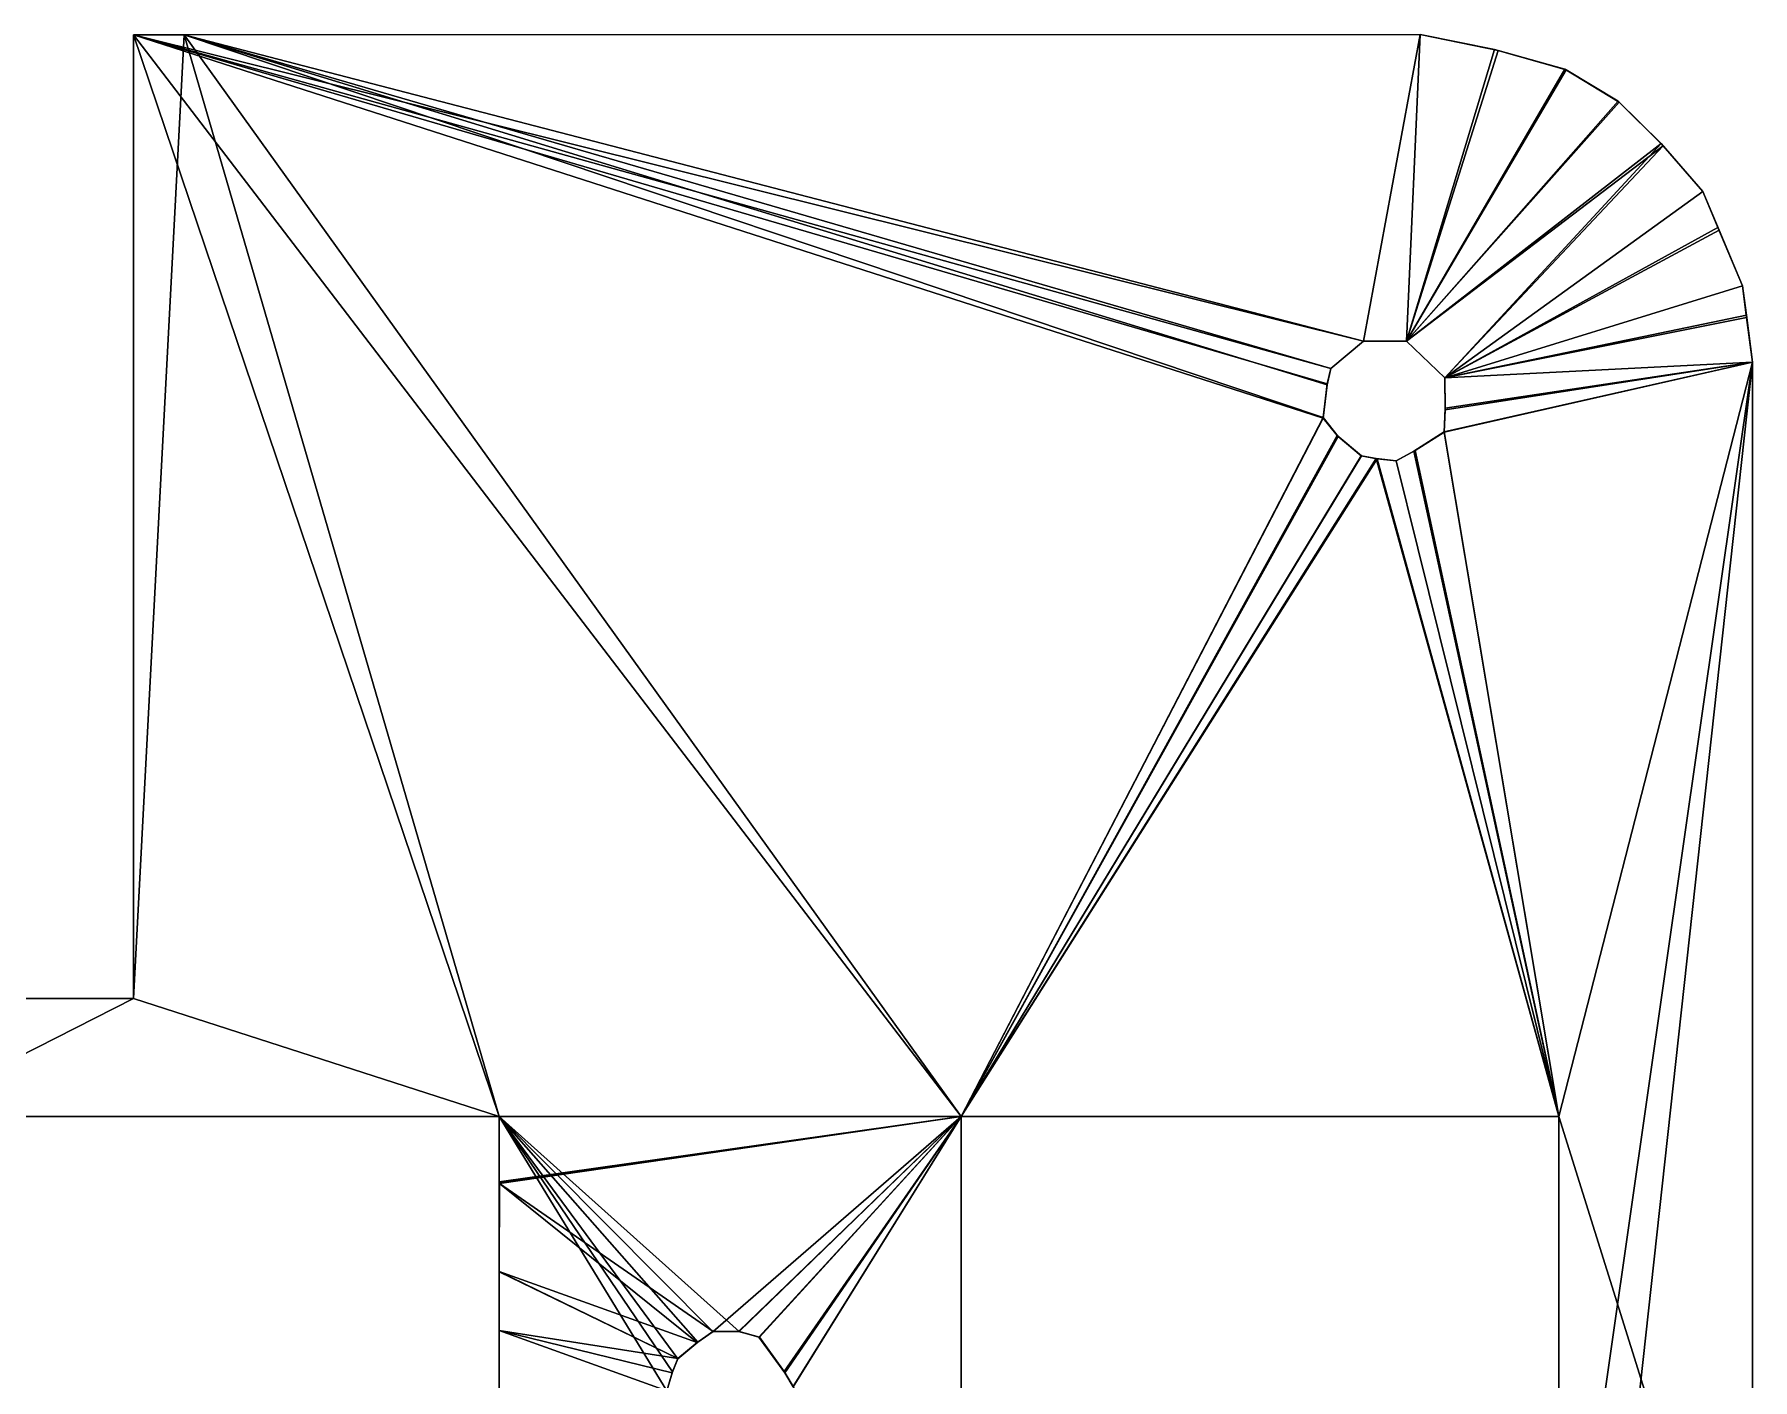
# Model space of a CAD drawing. Extents: x -24027 to 8739, y -18642 to 13672.
# Drawn here: x -4729 to 8739, y 3124 to 13672 of the extents above; entities that cross this region are included whole.
import ezdxf

# ---------------------------------------------------------------- set-up
doc = ezdxf.new("R2010")
doc.units = 0
doc.layers.get('0').update_dxf_attribs({"linetype": 'CONTINUOUS'})

msp = doc.modelspace()

# ---------------------------------------------------------------- linework, layer by layer
at = {"color": 7}
for points in [[(-3953, 13668, -3442), (-3953, 13668, -3594), (6132, 13672, -3442), (-3953, 13668, -3442)], [(-3554, 13668, -4435), (6132, 13672, -3442), (-3953, 13668, -3594), (-3554, 13668, -4435)], [(6132, 13672, -3442), (5690, 11266, -3442), (-3953, 13668, -3442), (6132, 13672, -3442)], [(5405, 10933, -3442), (5373, 10664, -3442), (-3953, 13668, -3442), (5405, 10933, -3442)], [(-3953, 6112, -3442), (-3953, 13668, -3442), (-1087, 5186, -3442), (-3953, 6112, -3442)], [(-3953, 13668, -4435), (-3953, 13668, -3594), (-3953, 6112, -4435), (-3953, 13668, -4435)], [(-3953, 13668, -3594), (-3953, 13668, -4435), (-3554, 13668, -4435), (-3953, 13668, -3594)], [(-3953, 13668, -3442), (-3953, 6112, -3442), (-3953, 13668, -3594), (-3953, 13668, -3442)], [(-3953, 6112, -3442), (-3953, 6112, -4435), (-3953, 13668, -3594), (-3953, 6112, -3442)], [(-3953, 6112, -4435), (-1087, 5186, -4435), (-3554, 13668, -4435), (-3953, 6112, -4435)], [(-3953, 13668, -4435), (-3953, 6112, -4435), (-3554, 13668, -4435), (-3953, 13668, -4435)], [(-1087, 5186, -3442), (-3953, 13668, -3442), (2535, 5186, -3442), (-1087, 5186, -3442)], [(5373, 10664, -3442), (2535, 5186, -3442), (-3953, 13668, -3442), (5373, 10664, -3442)], [(5405, 10933, -3442), (-3953, 13668, -3442), (5433, 11053, -3442), (5405, 10933, -3442)], [(5433, 11053, -3442), (-3953, 13668, -3442), (5690, 11266, -3442), (5433, 11053, -3442)], [(6132, 13672, -4435), (-3554, 13668, -4435), (5690, 11266, -4435), (6132, 13672, -4435)], [(6132, 13672, -4435), (6132, 13672, -3442), (-3554, 13668, -4435), (6132, 13672, -4435)], [(5403, 10925, -4435), (-3554, 13668, -4435), (5372, 10668, -4435), (5403, 10925, -4435)], [(5433, 11053, -4435), (5690, 11266, -4435), (-3554, 13668, -4435), (5433, 11053, -4435)], [(5433, 11053, -4435), (-3554, 13668, -4435), (5403, 10925, -4435), (5433, 11053, -4435)], [(2535, 5186, -4435), (5372, 10668, -4435), (-3554, 13668, -4435), (2535, 5186, -4435)], [(2535, 5186, -4435), (-3554, 13668, -4435), (-1087, 5186, -4435), (2535, 5186, -4435)], [(6026, 11266, -4435), (6132, 13672, -4435), (5690, 11266, -4435), (6026, 11266, -4435)], [(6026, 11266, -3442), (5690, 11266, -3442), (6132, 13672, -3442), (6026, 11266, -3442)], [(6132, 13672, -4435), (6026, 11266, -4435), (6717, 13553, -4435), (6132, 13672, -4435)], [(6132, 13672, -3442), (6745, 13547, -3442), (6026, 11266, -3442), (6132, 13672, -3442)], [(6132, 13672, -3442), (6132, 13672, -4435), (6717, 13553, -4435), (6132, 13672, -3442)], [(6132, 13672, -3442), (6717, 13553, -4435), (6745, 13547, -3442), (6132, 13672, -3442)], [(7277, 13394, -4435), (6717, 13553, -4435), (6026, 11266, -4435), (7277, 13394, -4435)], [(6745, 13547, -3442), (7267, 13399, -3442), (6026, 11266, -3442), (6745, 13547, -3442)], [(7277, 13394, -4435), (6745, 13547, -3442), (6717, 13553, -4435), (7277, 13394, -4435)], [(6745, 13547, -3442), (7277, 13394, -4435), (7267, 13399, -3442), (6745, 13547, -3442)], [(7694, 13142, -3442), (6026, 11266, -3442), (7267, 13399, -3442), (7694, 13142, -3442)], [(7277, 13394, -4435), (6026, 11266, -4435), (7684, 13148, -4435), (7277, 13394, -4435)], [(7267, 13399, -3442), (7277, 13394, -4435), (7694, 13142, -3442), (7267, 13399, -3442)], [(7684, 13148, -4435), (7694, 13142, -3442), (7277, 13394, -4435), (7684, 13148, -4435)], [(7684, 13148, -4435), (6026, 11266, -4435), (8038, 12799, -4435), (7684, 13148, -4435)], [(8023, 12817, -3442), (6026, 11266, -3442), (7694, 13142, -3442), (8023, 12817, -3442)], [(7694, 13142, -3442), (7684, 13148, -4435), (8023, 12817, -3442), (7694, 13142, -3442)], [(8038, 12799, -4435), (8023, 12817, -3442), (7684, 13148, -4435), (8038, 12799, -4435)], [(6326, 10980, -3442), (6026, 11266, -3442), (8023, 12817, -3442), (6326, 10980, -3442)], [(6326, 10980, -4435), (8038, 12799, -4435), (6026, 11266, -4435), (6326, 10980, -4435)], [(8348, 12441, -3442), (6326, 10980, -3442), (8023, 12817, -3442), (8348, 12441, -3442)], [(8038, 12799, -4435), (6326, 10980, -4435), (8348, 12441, -4435), (8038, 12799, -4435)], [(8023, 12817, -3442), (8038, 12799, -4435), (8348, 12441, -3442), (8023, 12817, -3442)], [(8348, 12441, -4435), (8348, 12441, -3442), (8038, 12799, -4435), (8348, 12441, -4435)], [(8476, 12136, -4435), (8348, 12441, -4435), (6326, 10980, -4435), (8476, 12136, -4435)], [(8467, 12157, -3442), (6326, 10980, -3442), (8348, 12441, -3442), (8467, 12157, -3442)], [(8348, 12441, -3442), (8348, 12441, -4435), (8467, 12157, -3442), (8348, 12441, -3442)], [(8476, 12136, -4435), (8467, 12157, -3442), (8348, 12441, -4435), (8476, 12136, -4435)], [(8659, 11701, -3442), (6326, 10980, -3442), (8467, 12157, -3442), (8659, 11701, -3442)], [(8476, 12136, -4435), (6326, 10980, -4435), (8659, 11701, -4435), (8476, 12136, -4435)], [(8467, 12157, -3442), (8476, 12136, -4435), (8659, 11701, -3442), (8467, 12157, -3442)], [(8659, 11701, -4435), (8659, 11701, -3442), (8476, 12136, -4435), (8659, 11701, -4435)], [(8692, 11453, -4435), (8659, 11701, -4435), (6326, 10980, -4435), (8692, 11453, -4435)], [(8690, 11470, -3442), (6326, 10980, -3442), (8659, 11701, -3442), (8690, 11470, -3442)], [(8692, 11453, -4435), (8690, 11470, -3442), (8659, 11701, -4435), (8692, 11453, -4435)], [(8659, 11701, -3442), (8659, 11701, -4435), (8690, 11470, -3442), (8659, 11701, -3442)], [(8739, 11101, -3442), (6326, 10980, -3442), (8690, 11470, -3442), (8739, 11101, -3442)], [(8692, 11453, -4435), (6326, 10980, -4435), (8739, 11101, -4435), (8692, 11453, -4435)], [(8739, 11101, -3442), (8690, 11470, -3442), (8692, 11453, -4435), (8739, 11101, -3442)], [(8739, 11101, -4435), (8739, 11101, -3442), (8692, 11453, -4435), (8739, 11101, -4435)], [(5690, 11266, -3442), (5433, 11053, -4435), (5433, 11053, -3442), (5690, 11266, -3442)], [(5433, 11053, -4435), (5690, 11266, -3442), (5690, 11266, -4435), (5433, 11053, -4435)], [(5690, 11266, -4435), (5690, 11266, -3442), (6026, 11266, -3442), (5690, 11266, -4435)], [(5690, 11266, -4435), (6026, 11266, -3442), (6026, 11266, -4435), (5690, 11266, -4435)], [(6026, 11266, -4435), (6326, 10980, -3442), (6326, 10980, -4435), (6026, 11266, -4435)], [(6026, 11266, -4435), (6026, 11266, -3442), (6326, 10980, -3442), (6026, 11266, -4435)], [(5403, 10925, -4435), (5405, 10933, -3442), (5433, 11053, -4435), (5403, 10925, -4435)], [(5433, 11053, -3442), (5433, 11053, -4435), (5405, 10933, -3442), (5433, 11053, -3442)], [(6330, 10741, -4435), (6321, 10554, -4435), (8739, 11101, -4435), (6330, 10741, -4435)], [(7219, 5186, -4435), (8739, 11101, -4435), (6321, 10554, -4435), (7219, 5186, -4435)], [(8739, 11101, -3442), (7219, 5186, -3442), (6322, 10555, -3442), (8739, 11101, -3442)], [(6330, 10729, -3442), (8739, 11101, -3442), (6322, 10555, -3442), (6330, 10729, -3442)], [(6330, 10741, -4435), (8739, 11101, -4435), (6326, 10980, -4435), (6330, 10741, -4435)], [(6326, 10980, -3442), (8739, 11101, -3442), (6330, 10729, -3442), (6326, 10980, -3442)], [(7219, 502, -3442), (8739, 11101, -3442), (7194, -2988, -3442), (7219, 502, -3442)], [(8739, -16071, -3442), (7194, -2988, -3442), (8739, 11101, -3442), (8739, -16071, -3442)], [(8739, 336, -4435), (8739, 11101, -4435), (7219, 5186, -4435), (8739, 336, -4435)], [(7219, 5186, -3442), (8739, 11101, -3442), (7219, 502, -3442), (7219, 5186, -3442)], [(8739, -16071, -3442), (8739, 11101, -3442), (8739, 336, -4435), (8739, -16071, -3442)], [(8739, 11101, -4435), (8739, 336, -4435), (8739, 11101, -3442), (8739, 11101, -4435)], [(5372, 10668, -4435), (5373, 10664, -3442), (5403, 10925, -4435), (5372, 10668, -4435)], [(5405, 10933, -3442), (5403, 10925, -4435), (5373, 10664, -3442), (5405, 10933, -3442)], [(6326, 10980, -4435), (6326, 10980, -3442), (6330, 10741, -4435), (6326, 10980, -4435)], [(6330, 10729, -3442), (6330, 10741, -4435), (6326, 10980, -3442), (6330, 10729, -3442)], [(5372, 10668, -4435), (2535, 5186, -4435), (5491, 10520, -4435), (5372, 10668, -4435)], [(5483, 10527, -3442), (2535, 5186, -3442), (5373, 10664, -3442), (5483, 10527, -3442)], [(5373, 10664, -3442), (5372, 10668, -4435), (5483, 10527, -3442), (5373, 10664, -3442)], [(5491, 10520, -4435), (5483, 10527, -3442), (5372, 10668, -4435), (5491, 10520, -4435)], [(6330, 10741, -4435), (6330, 10729, -3442), (6321, 10554, -4435), (6330, 10741, -4435)], [(6322, 10555, -3442), (6321, 10554, -4435), (6330, 10729, -3442), (6322, 10555, -3442)], [(5673, 10368, -3442), (2535, 5186, -3442), (5483, 10527, -3442), (5673, 10368, -3442)], [(5491, 10520, -4435), (2535, 5186, -4435), (5672, 10368, -4435), (5491, 10520, -4435)], [(5483, 10527, -3442), (5491, 10520, -4435), (5673, 10368, -3442), (5483, 10527, -3442)], [(5673, 10368, -3442), (5491, 10520, -4435), (5672, 10368, -4435), (5673, 10368, -3442)], [(6083, 10404, -3442), (6093, 10410, -4435), (6322, 10555, -3442), (6083, 10404, -3442)], [(6083, 10404, -3442), (6322, 10555, -3442), (7219, 5186, -3442), (6083, 10404, -3442)], [(6321, 10554, -4435), (6322, 10555, -3442), (6093, 10410, -4435), (6321, 10554, -4435)], [(6093, 10410, -4435), (7219, 5186, -4435), (6321, 10554, -4435), (6093, 10410, -4435)], [(6093, 10410, -4435), (6083, 10404, -3442), (5945, 10328, -4435), (6093, 10410, -4435)], [(6093, 10410, -4435), (5945, 10328, -4435), (7219, 5186, -4435), (6093, 10410, -4435)], [(5945, 10328, -3442), (5945, 10328, -4435), (6083, 10404, -3442), (5945, 10328, -3442)], [(5945, 10328, -3442), (6083, 10404, -3442), (7219, 5186, -3442), (5945, 10328, -3442)], [(2535, 5186, -4435), (5795, 10345, -4435), (5672, 10368, -4435), (2535, 5186, -4435)], [(5788, 10346, -3442), (2535, 5186, -3442), (5673, 10368, -3442), (5788, 10346, -3442)], [(2535, 5186, -3442), (5788, 10346, -3442), (7219, 5186, -3442), (2535, 5186, -3442)], [(7219, 5186, -4435), (5795, 10345, -4435), (2535, 5186, -4435), (7219, 5186, -4435)], [(5673, 10368, -3442), (5672, 10368, -4435), (5788, 10346, -3442), (5673, 10368, -3442)], [(5795, 10345, -4435), (5788, 10346, -3442), (5672, 10368, -4435), (5795, 10345, -4435)], [(5788, 10346, -3442), (5795, 10345, -4435), (5945, 10328, -3442), (5788, 10346, -3442)], [(5945, 10328, -3442), (7219, 5186, -3442), (5788, 10346, -3442), (5945, 10328, -3442)], [(5945, 10328, -4435), (5945, 10328, -3442), (5795, 10345, -4435), (5945, 10328, -4435)], [(5945, 10328, -4435), (5795, 10345, -4435), (7219, 5186, -4435), (5945, 10328, -4435)], [(-3953, 6112, -3442), (-5772, 5186, -3442), (-11335, 6112, -3442), (-3953, 6112, -3442)], [(-11335, 6112, -3442), (-11335, 6112, -4435), (-3953, 6112, -3442), (-11335, 6112, -3442)], [(-3953, 6112, -4435), (-3953, 6112, -3442), (-11335, 6112, -4435), (-3953, 6112, -4435)], [(-11335, 6112, -4435), (-5772, 5186, -4435), (-3953, 6112, -4435), (-11335, 6112, -4435)], [(-3953, 6112, -3442), (-1087, 5186, -3442), (-5772, 5186, -3442), (-3953, 6112, -3442)], [(-1087, 5186, -4435), (-3953, 6112, -4435), (-5772, 5186, -4435), (-1087, 5186, -4435)], [(-5772, 5186, -3442), (-1087, 5186, -4435), (-5772, 5186, -4435), (-5772, 5186, -3442)], [(-5772, 5186, -3442), (-1087, 5186, -3442), (-1087, 5186, -4435), (-5772, 5186, -3442)], [(2535, 5186, -3442), (796, 3501, -3442), (-1087, 5186, -3442), (2535, 5186, -3442)], [(-1087, 5186, -3442), (-1087, 502, -3442), (-1087, 3971, -4339), (-1087, 5186, -3442)], [(-1087, 5186, -3442), (-1087, 3971, -4339), (-1087, 4661, -4336), (-1087, 5186, -3442)], [(-1087, 4661, -4336), (-1087, 4673, -4336), (-1087, 5186, -3442), (-1087, 4661, -4336)], [(-1087, 4676, -4435), (-1087, 5186, -4435), (-1087, 4676, -4376), (-1087, 4676, -4435)], [(-1087, 5186, -3442), (-1087, 4673, -4336), (-1087, 5186, -4435), (-1087, 5186, -3442)], [(-1087, 4676, -4376), (-1087, 5186, -4435), (-1087, 4673, -4336), (-1087, 4676, -4376)], [(2535, 5186, -4435), (-1087, 4676, -4435), (-1085, 4673, -4435), (2535, 5186, -4435)], [(2535, 5186, -4435), (-1087, 5186, -4435), (-1087, 4676, -4435), (2535, 5186, -4435)], [(273, 3185, -3442), (228, 3035, -3442), (-1087, 5186, -3442), (273, 3185, -3442)], [(314, 3288, -3442), (273, 3185, -3442), (-1087, 5186, -3442), (314, 3288, -3442)], [(472, 3419, -3442), (314, 3288, -3442), (-1087, 5186, -3442), (472, 3419, -3442)], [(589, 3501, -3442), (472, 3419, -3442), (-1087, 5186, -3442), (589, 3501, -3442)], [(589, 3501, -3442), (-1087, 5186, -3442), (796, 3501, -3442), (589, 3501, -3442)], [(228, 3035, -3442), (-1087, 502, -3442), (-1087, 5186, -3442), (228, 3035, -3442)], [(-1084, 4662, -4435), (2535, 5186, -4435), (-1085, 4673, -4435), (-1084, 4662, -4435)], [(2535, 5186, -4435), (-1084, 4662, -4435), (592, 3502, -4435), (2535, 5186, -4435)], [(592, 3502, -4435), (789, 3502, -4435), (2535, 5186, -4435), (592, 3502, -4435)], [(789, 3502, -4435), (955, 3456, -4435), (2535, 5186, -4435), (789, 3502, -4435)], [(796, 3501, -3442), (2535, 5186, -3442), (950, 3458, -3442), (796, 3501, -3442)], [(950, 3458, -3442), (2535, 5186, -3442), (1154, 3178, -3442), (950, 3458, -3442)], [(1149, 3188, -4435), (2535, 5186, -4435), (955, 3456, -4435), (1149, 3188, -4435)], [(1149, 3188, -4435), (1218, 3070, -4435), (2535, 5186, -4435), (1149, 3188, -4435)], [(1154, 3178, -3442), (2535, 5186, -3442), (1218, 3068, -3442), (1154, 3178, -3442)], [(2535, 5186, -4435), (1218, 3070, -4435), (2535, 502, -4435), (2535, 5186, -4435)], [(2535, 5186, -3442), (2535, 502, -3442), (1218, 3068, -3442), (2535, 5186, -3442)], [(2535, 502, -4435), (2535, 502, -3442), (2535, 5186, -4435), (2535, 502, -4435)], [(2535, 5186, -4435), (2535, 502, -3442), (2535, 5186, -3442), (2535, 5186, -4435)], [(7219, 5186, -3442), (7219, 5186, -4435), (2535, 5186, -3442), (7219, 5186, -3442)], [(2535, 5186, -4435), (2535, 5186, -3442), (7219, 5186, -4435), (2535, 5186, -4435)], [(8739, 336, -4435), (7219, 5186, -4435), (7219, 502, -4435), (8739, 336, -4435)], [(7219, 5186, -3442), (7219, 502, -3442), (7219, 502, -4435), (7219, 5186, -3442)], [(7219, 5186, -3442), (7219, 502, -4435), (7219, 5186, -4435), (7219, 5186, -3442)], [(-1084, 4673, -4374), (-1085, 4673, -4435), (-1087, 4676, -4376), (-1084, 4673, -4374)], [(-1087, 4676, -4435), (-1087, 4676, -4376), (-1085, 4673, -4435), (-1087, 4676, -4435)], [(-1087, 4673, -4336), (-1084, 4673, -4374), (-1087, 4676, -4376), (-1087, 4673, -4336)], [(-1084, 4673, -4374), (-1087, 4661, -4336), (-1085, 3971, -4373), (-1084, 4673, -4374)], [(-1087, 4661, -4336), (-1084, 4673, -4374), (-1087, 4673, -4336), (-1087, 4661, -4336)], [(-1087, 3971, -4339), (-1085, 3971, -4373), (-1087, 4661, -4336), (-1087, 3971, -4339)], [(-1084, 4673, -4374), (-1085, 3971, -4373), (-1084, 4662, -4435), (-1084, 4673, -4374)], [(-1085, 4673, -4435), (-1084, 4673, -4374), (-1084, 4662, -4435), (-1085, 4673, -4435)], [(-1085, 3971, -4435), (-1084, 4662, -4435), (-1085, 3971, -4373), (-1085, 3971, -4435)], [(-1085, 3971, -4435), (466, 3414, -4435), (-1084, 4662, -4435), (-1085, 3971, -4435)], [(592, 3502, -4435), (-1084, 4662, -4435), (466, 3414, -4435), (592, 3502, -4435)], [(-1085, 3971, -4435), (-1087, 3969, -4435), (315, 3289, -4435), (-1085, 3971, -4435)], [(-1087, 3509, -4435), (-1087, 3971, -4339), (-1087, 502, -3442), (-1087, 3509, -4435)], [(-1087, 3509, -4435), (-1087, 3971, -4344), (-1087, 3971, -4339), (-1087, 3509, -4435)], [(-1085, 3971, -4373), (-1087, 3969, -4375), (-1085, 3971, -4435), (-1085, 3971, -4373)], [(-1087, 3971, -4344), (-1085, 3971, -4373), (-1087, 3971, -4339), (-1087, 3971, -4344)], [(-1087, 3969, -4435), (-1085, 3971, -4435), (-1087, 3969, -4375), (-1087, 3969, -4435)], [(-1087, 3971, -4344), (-1087, 3969, -4375), (-1085, 3971, -4373), (-1087, 3971, -4344)], [(-1087, 3971, -4344), (-1087, 3509, -4435), (-1087, 3969, -4375), (-1087, 3971, -4344)], [(-1087, 3969, -4375), (-1087, 3509, -4435), (-1087, 3969, -4435), (-1087, 3969, -4375)], [(-1087, 3509, -4435), (315, 3289, -4435), (-1087, 3969, -4435), (-1087, 3509, -4435)], [(466, 3414, -4435), (-1085, 3971, -4435), (315, 3289, -4435), (466, 3414, -4435)], [(-1087, 3509, -4435), (-1085, 1681, -4435), (228, 3035, -4435), (-1087, 3509, -4435)], [(271, 3178, -4435), (315, 3289, -4435), (-1087, 3509, -4435), (271, 3178, -4435)], [(-1087, 3509, -4435), (-1087, 502, -3442), (-1087, 1681, -4336), (-1087, 3509, -4435)], [(228, 3035, -4435), (271, 3178, -4435), (-1087, 3509, -4435), (228, 3035, -4435)], [(-1087, 1681, -4435), (-1085, 1681, -4435), (-1087, 3509, -4435), (-1087, 1681, -4435)], [(-1087, 1681, -4341), (-1087, 3509, -4435), (-1087, 1681, -4336), (-1087, 1681, -4341)], [(-1087, 1681, -4435), (-1087, 3509, -4435), (-1087, 1681, -4385), (-1087, 1681, -4435)], [(-1087, 1681, -4341), (-1087, 1681, -4385), (-1087, 3509, -4435), (-1087, 1681, -4341)], [(592, 3502, -4435), (466, 3414, -4435), (472, 3419, -3442), (592, 3502, -4435)], [(592, 3502, -4435), (472, 3419, -3442), (589, 3501, -3442), (592, 3502, -4435)], [(592, 3502, -4435), (589, 3501, -3442), (789, 3502, -4435), (592, 3502, -4435)], [(796, 3501, -3442), (789, 3502, -4435), (589, 3501, -3442), (796, 3501, -3442)], [(789, 3502, -4435), (796, 3501, -3442), (955, 3456, -4435), (789, 3502, -4435)], [(466, 3414, -4435), (314, 3288, -3442), (472, 3419, -3442), (466, 3414, -4435)], [(315, 3289, -4435), (314, 3288, -3442), (466, 3414, -4435), (315, 3289, -4435)], [(950, 3458, -3442), (955, 3456, -4435), (796, 3501, -3442), (950, 3458, -3442)], [(950, 3458, -3442), (1149, 3188, -4435), (955, 3456, -4435), (950, 3458, -3442)], [(1154, 3178, -3442), (1149, 3188, -4435), (950, 3458, -3442), (1154, 3178, -3442)], [(271, 3178, -4435), (273, 3185, -3442), (315, 3289, -4435), (271, 3178, -4435)], [(314, 3288, -3442), (315, 3289, -4435), (273, 3185, -3442), (314, 3288, -3442)], [(273, 3185, -3442), (271, 3178, -4435), (228, 3035, -3442), (273, 3185, -3442)], [(271, 3178, -4435), (228, 3035, -4435), (228, 3035, -3442), (271, 3178, -4435)], [(1149, 3188, -4435), (1154, 3178, -3442), (1218, 3070, -4435), (1149, 3188, -4435)], [(1218, 3068, -3442), (1218, 3070, -4435), (1154, 3178, -3442), (1218, 3068, -3442)]]:
    msp.add_polyline3d(points, dxfattribs=at)

doc.saveas('drawing.dxf')
